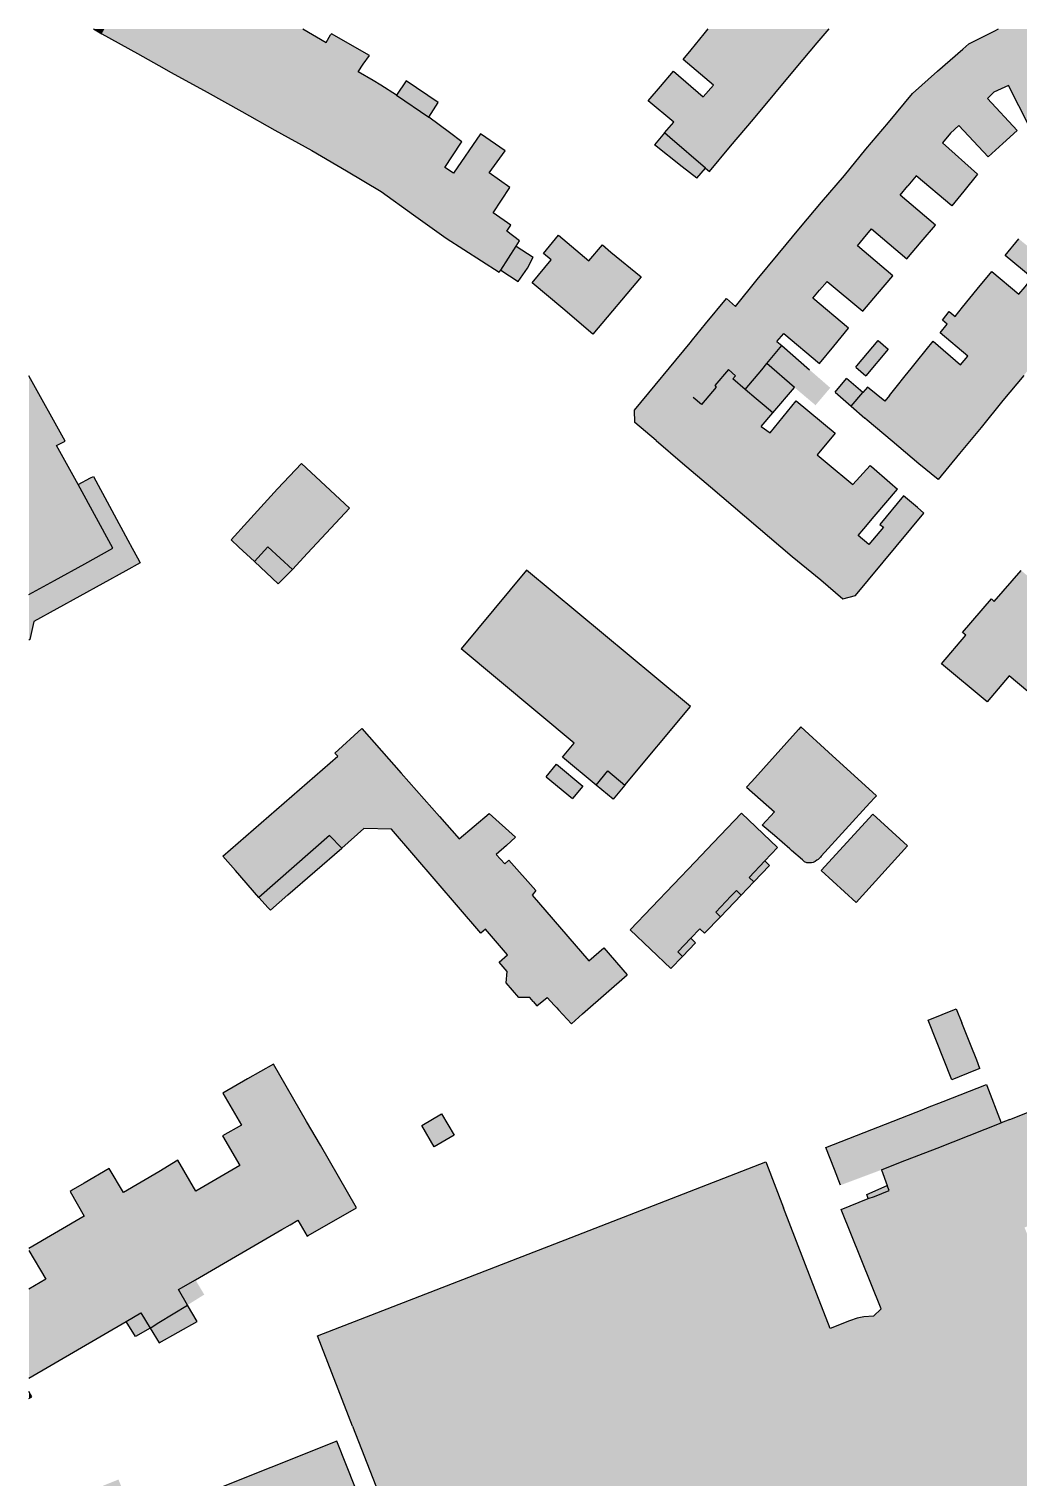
# Model space of a CAD drawing. Header units: millimetres. Extents: x 528980 to 529536, y 186782 to 187150.
# Drawn here: x 528980.2 to 529131.2, y 186928.9 to 187150.1 of the extents above; entities that cross this region are included whole.
import ezdxf

# ---------------------------------------------------------------- set-up
doc = ezdxf.new("R2010")
doc.units = ezdxf.units.MM
doc.header["$LTSCALE"] = 1.5
doc.layers.add('Building Outline', color=1, linetype='Continuous', true_color=0xff0000)
doc.layers.add('Buildings Area', color=1, linetype='Continuous', true_color=0xff0000)

# ---------------------------------------------------------------- blocks, each defined once
blk = doc.blocks.new('mastermap-topo_6112301_ACAD_1_FMEBLOCK9')
at = {"layer": 'Building Outline', "color": 251, "linetype": 'Continuous', "lineweight": -3, "true_color": 0x505050}
for points in [[(-7.41, -2.79), (7.41, 5.88)], [(-7.41, -5.88), (-6.99, -5.62), (-7.41, -4.83)]]:
    blk.add_lwpolyline(points, dxfattribs=at)
blk = doc.blocks.new('mastermap-topo_6112301_ACAD_1_FMEBLOCK8')
at = {"layer": 'Building Outline', "color": 251, "linetype": 'Continuous', "lineweight": -3, "true_color": 0x505050}
for points in [[(2.06, 7.45), (4.21, 3.7), (-4.21, -1.27)], [(-4.21, -1.57), (-1.64, -5.95), (-4.21, -7.45)]]:
    blk.add_lwpolyline(points, dxfattribs=at)

msp = doc.modelspace()

# ---------------------------------------------------------------- hatches: boundary and pattern name
at = {"layer": 'Buildings Area', "true_color": 0xfedcaf}
for points in [[(528991.7, 187150.07), (528990.03, 187150.07), (528991.3, 187149.35)], [(528998.95, 187150.07), (528991.7, 187150.07), (528991.3, 187149.35), (528996.75, 187146.3)], [(528998.95, 187150.07), (528996.75, 187146.3), (529000, 187144.5), (529001.9, 187143.4), (529005.73, 187150.07)], [(529005.73, 187150.07), (529001.9, 187143.4), (529007.4, 187140.4), (529012.99, 187150.07)], [(529019.92, 187150.07), (529012.99, 187150.07), (529007.4, 187140.4), (529012.7, 187137.45), (529019.7, 187149.65)], [(529022.01, 187150.07), (529019.92, 187150.07), (529019.7, 187149.65), (529012.7, 187137.45), (529017.75, 187134.6), (529024.45, 187146.2), (529025.56, 187148.02)], [(529030.45, 187143.5), (529031.2, 187144.7), (529032.17, 187146.04), (529026.39, 187149.34), (529026.25, 187149.15), (529025.56, 187148.02), (529024.45, 187146.2), (529017.75, 187134.6), (529023.4, 187131.5)], [(529090.85, 187136.3), (529094.1, 187140.2), (529083.3, 187149.35), (529081.3, 187146.9), (529080.06, 187145.38), (529084.7, 187141.5)], [(529090.35, 187150.07), (529083.92, 187150.07), (529083.3, 187149.35), (529094.1, 187140.2), (529097.35, 187144.15), (529091.25, 187149.3)], [(529098.09, 187150.07), (529090.35, 187150.07), (529091.25, 187149.3), (529097.35, 187144.15), (529100.55, 187147.95)], [(529098.09, 187150.07), (529100.55, 187147.95), (529102.36, 187150.07)], [(529127.55, 187140.4), (529129.75, 187141.45), (529132.9, 187135.2), (529135.35, 187136.45), (529127.7, 187149.8), (529123.7, 187147.8), (529122.8, 187147)], [(529133.73, 187150.07), (529128.24, 187150.07), (529127.7, 187149.8), (529135.35, 187136.45), (529137.8, 187137.7), (529139.91, 187138.78), (529136.3, 187144.9)], [(529122.8, 187147), (529118.95, 187143.6), (529128.9, 187132.55), (529131.1, 187134.55), (529126.55, 187139.45), (529127.55, 187140.4)], [(529035.05, 187138.1), (529035.8, 187139.2), (529036.31, 187139.95), (529033.89, 187141.48), (529032.75, 187142.2), (529030.45, 187143.5), (529023.4, 187131.5), (529028.65, 187128.4)], [(529042.68, 187138.82), (529037.79, 187142.13), (529036.31, 187139.95), (529041.25, 187136.6)], [(529087.3, 187132.15), (529090.85, 187136.3), (529084.7, 187141.5), (529083.15, 187139.7), (529078.6, 187143.6), (529076.6, 187141.3)], [(529115.1, 187140.2), (529120.9, 187134.15), (529122.2, 187135.3), (529126.65, 187130.55), (529128.9, 187132.55), (529118.95, 187143.6)], [(529033.95, 187125.25), (529041.25, 187136.6), (529036.31, 187139.95), (529035.8, 187139.2), (529035.05, 187138.1), (529028.65, 187128.4)], [(529087.3, 187132.15), (529076.6, 187141.3), (529074.75, 187139.1), (529078.64, 187135.83), (529077.24, 187134.18), (529078.05, 187133.5), (529083.5, 187128.81), (529084.1, 187128.3)], [(529115.1, 187140.2), (529111.45, 187135.8), (529122.95, 187125.3), (529125.05, 187127.9), (529119.7, 187132.7), (529120.9, 187134.15)], [(529043.7, 187128.9), (529046.15, 187132.6), (529046.3, 187132.83), (529044.4, 187134.25), (529041.25, 187136.6), (529033.95, 187125.25), (529038.9, 187121.7)], [(529114.4, 187126.1), (529115.65, 187127.65), (529121.1, 187123.05), (529122.95, 187125.3), (529111.45, 187135.8), (529108, 187131.7)], [(529052.9, 187131.45), (529049.15, 187134.05), (529045, 187128.05), (529043.7, 187128.9), (529038.9, 187121.7), (529043.9, 187118.1), (529050.45, 187128.1)], [(529083.5, 187128.81), (529078.05, 187133.5), (529077.24, 187134.18), (529075.7, 187132.37), (529079.95, 187129), (529082.17, 187127.26)], [(529108, 187131.7), (529104.7, 187127.7), (529116.45, 187117.55), (529118.6, 187120.1), (529113.2, 187124.7), (529114.4, 187126.1)], [(529050.45, 187128.1), (529043.9, 187118.1), (529052, 187112.9), (529052.25, 187113.25), (529054.6, 187116.9), (529055.1, 187117.7), (529053.15, 187119.2), (529053.75, 187120.1), (529051.05, 187122), (529053.6, 187125.85)], [(529107.6, 187118.05), (529108.85, 187119.55), (529114.25, 187114.95), (529116.45, 187117.55), (529104.7, 187127.7), (529101.2, 187123.6)], [(529101.2, 187123.6), (529098, 187119.8), (529109.75, 187109.6), (529112.1, 187112.35), (529106.7, 187116.95), (529107.6, 187118.05)], [(529100.9, 187110.15), (529102.1, 187111.5), (529107.5, 187106.95), (529109.75, 187109.6), (529098, 187119.8), (529094.6, 187115.65)], [(529061.7, 187107.35), (529069.05, 187116), (529067.75, 187117.1), (529065.7, 187114.65), (529061.05, 187118.55), (529058.75, 187115.75), (529059.95, 187114.8), (529057.05, 187111.3)], [(529138.85, 187105.3), (529142.05, 187109.2), (529131.35, 187118), (529129.25, 187115.45), (529133.4, 187112.05), (529132.3, 187110.7)], [(529054.9, 187111.5), (529056.3, 187113.55), (529057.2, 187115.2), (529054.6, 187116.9), (529052.25, 187113.25)], [(529069.05, 187116), (529061.7, 187107.35), (529066.3, 187103.45), (529073.65, 187112.2)], [(529094.6, 187115.65), (529091.4, 187111.8), (529103.1, 187101.6), (529105.35, 187104.35), (529099.9, 187108.95), (529100.9, 187110.15)], [(529138.85, 187105.3), (529132.3, 187110.7), (529131.35, 187109.55), (529127.2, 187113), (529125, 187110.3), (529135.5, 187101.3)], [(529088.1, 187107.7), (529092.2, 187104.2), (529094.4, 187102.35), (529095.45, 187103.55), (529100.9, 187098.95), (529103.1, 187101.6), (529091.4, 187111.8)], [(529092.2, 187104.2), (529088.1, 187107.7), (529086.7, 187108.9), (529083.52, 187105.04), (529081.51, 187102.59), (529081.15, 187102.15), (529072.65, 187091.85), (529072.7, 187089.95), (529075.95, 187087.2), (529081.6, 187093.8), (529085.9, 187098.95), (529086.05, 187099.1), (529087.95, 187101.4), (529089.05, 187100.5)], [(529135.3, 187101.05), (529135.5, 187101.3), (529125, 187110.3), (529122.75, 187107.55), (529121.6, 187106.14), (529125.6, 187102.75), (529132.1, 187097.15)], [(529125.6, 187102.75), (529121.6, 187106.14), (529120.7, 187106.9), (529119.7, 187105.6), (529120.4, 187105), (529119.35, 187103.65), (529123.55, 187100.1), (529122.45, 187098.75), (529128.9, 187093.3), (529132.1, 187097.15)], [(529095.15, 187101.7), (529094.4, 187102.35), (529092.2, 187104.2), (529089.05, 187100.5), (529087.95, 187101.4), (529086.05, 187099.1), (529085.9, 187098.95), (529081.6, 187093.8), (529082.9, 187092.7), (529085.15, 187095.35), (529084.9, 187095.6), (529087, 187098.05), (529088.1, 187097.1), (529087.65, 187096.65), (529089.55, 187095), (529092.08, 187098.02), (529092.88, 187098.98)], [(529097.1, 187095.3), (529099.4, 187098), (529095.15, 187101.7), (529092.88, 187098.98)], [(529111.4, 187101.18), (529109.85, 187102.5), (529106.6, 187098.6), (529106.45, 187098.4), (529108, 187097.1)], [(529128.9, 187093.3), (529122.45, 187098.75), (529118.27, 187102.36), (529117.2, 187101.05), (529115.7, 187099.2), (529114.9, 187098.22), (529125.6, 187089.2)], [(529081.6, 187093.8), (529075.95, 187087.2), (529080, 187083.75), (529089.55, 187095), (529087.65, 187096.65), (529088.1, 187097.1), (529087, 187098.05), (529084.9, 187095.6), (529085.15, 187095.35), (529082.9, 187092.7)], [(529097.1, 187095.3), (529092.88, 187098.98), (529092.08, 187098.02), (529089.55, 187095), (529091.25, 187093.55), (529092.44, 187092.54), (529093.76, 187091.41)], [(529097.1, 187095.3), (529100.3, 187092.6), (529102.55, 187095.25), (529102.1, 187095.65), (529099.4, 187098)], [(529125.6, 187089.2), (529114.9, 187098.22), (529113.98, 187097.07), (529112.6, 187095.35), (529111.59, 187094.09), (529115.7, 187090.65), (529122.3, 187085.2)], [(528980.18, 187063.67), (528984.07, 187065.82), (528988.71, 187068.38), (528993, 187070.75), (528987.7, 187080.5), (528984.4, 187086.45), (528985.7, 187087.1), (528980.18, 187097.09)], [(529107.52, 187094.54), (529105.01, 187096.67), (529103.3, 187094.6), (529105.75, 187092.45)], [(529108.22, 187095.36), (529107.52, 187094.54), (529105.75, 187092.45), (529107.85, 187090.6), (529108.2, 187090.3), (529112, 187087.1), (529116.1, 187083.65), (529119.05, 187081.25), (529122.3, 187085.2), (529115.7, 187090.65), (529111.59, 187094.09), (529110.87, 187093.2)], [(529090, 187086.8), (529092, 187089.35), (529093.76, 187091.41), (529092.44, 187092.54), (529091.25, 187093.55), (529089.55, 187095), (529080, 187083.75), (529084.25, 187080.15)], [(529106, 187080.5), (529102.06, 187083.75), (529100.55, 187085), (529103.3, 187088.35), (529097.35, 187093.25), (529093.35, 187088.4), (529092, 187089.35), (529090, 187086.8), (529084.25, 187080.15), (529096.75, 187069.5)], [(529014.6, 187068.7), (529016.65, 187070.95), (529020.4, 187067.5), (529022.7, 187070), (529029.15, 187076.85), (529021.8, 187083.7), (529018.15, 187079.8), (529013.55, 187074.8), (529011.05, 187072.05), (529012.25, 187070.9)], [(529106.8, 187072.7), (529107.66, 187073.71), (529109.26, 187075.6), (529112.81, 187079.77), (529111.66, 187080.77), (529108.84, 187083.23), (529108.64, 187083.4), (529106, 187080.5), (529096.75, 187069.5), (529101.1, 187065.9)], [(528980.18, 187056.72), (528980.33, 187056.8), (528980.7, 187058.63), (528980.9, 187059.56), (528994.96, 187067.32), (528997.17, 187068.54), (528996.77, 187069.27), (528995.95, 187070.78), (528995.3, 187071.98), (528990.01, 187081.71), (528989.6, 187081.5), (528987.7, 187080.5), (528993, 187070.75), (528988.71, 187068.38), (528984.07, 187065.82), (528980.18, 187063.67)], [(529116.83, 187076.11), (529115.85, 187076.95), (529113.75, 187078.75), (529110.1, 187074.4), (529110.7, 187073.95), (529108.45, 187071.3), (529106.8, 187072.7), (529101.1, 187065.9), (529104.45, 187063), (529106.4, 187063.55)], [(529020.4, 187067.5), (529016.65, 187070.95), (529014.6, 187068.7), (529018.25, 187065.3)], [(529081.19, 187046.57), (529075.74, 187051.12), (529056.17, 187067.41), (529046.16, 187055.4), (529063.45, 187041), (529061.66, 187038.85), (529066.78, 187034.58), (529068.57, 187036.73), (529071.18, 187034.56)], [(529138.6, 187061.5), (529131.7, 187067.35), (529127.6, 187062.6), (529127.15, 187063), (529122.75, 187057.9), (529123.25, 187057.45), (529119.55, 187053.1), (529126.5, 187047.3), (529129.85, 187051.25), (529134.3, 187047.55), (529132.7, 187045.75), (529138.25, 187041.15), (529138.5, 187041.45), (529143.15, 187047.05), (529137.75, 187051.6), (529137.5, 187051.2), (529137.05, 187051.6), (529135.1, 187053.2), (529133.85, 187054.27), (529133.05, 187054.95)], [(529042.86, 187029.79), (529037, 187036.41), (529031, 187043.2), (529026.9, 187039.45), (529027.35, 187039), (529009.8, 187023.7), (529011.71, 187021.51), (529015.3, 187017.4), (529026.1, 187026.85), (529027.95, 187024.95), (529031.3, 187027.95), (529035.55, 187027.85), (529049.2, 187011.95), (529049.9, 187012.55), (529053.25, 187008.65), (529052, 187007.5), (529053.2, 187006.1), (529053.05, 187004.35), (529055, 187002.15), (529056.65, 187002.15), (529057.2, 187001.5), (529057.75, 187000.85), (529059.31, 187002.13), (529060.38, 187000.97), (529060.77, 187000.55), (529061.03, 187000.26), (529063.01, 186998.1), (529064.7, 186999.65), (529065.1, 187000), (529071.55, 187005.6), (529067.95, 187009.7), (529065.7, 187007.75), (529057, 187017.75), (529057.6, 187018.45), (529053.45, 187023.1), (529052.85, 187022.55), (529051.55, 187023.95), (529053.1, 187025.35), (529054.5, 187026.6), (529050.45, 187030.25), (529045.9, 187026.35)], [(529096.31, 187032.99), (529096.3, 187033), (529102.09, 187039.36), (529102.3, 187039.6), (529098.04, 187043.48), (529097.68, 187043.08), (529090.56, 187035.13), (529089.76, 187034.23), (529094.05, 187030.5)], [(529064.77, 187034.43), (529060.76, 187037.76), (529059.16, 187035.83), (529063.18, 187032.51)], [(529099.7, 187022.7), (529099.95, 187022.75), (529100.25, 187022.9), (529100.5, 187023.1), (529100.7, 187023.2), (529101.05, 187023.55), (529101.15, 187023.7), (529108.6, 187031.85), (529109.37, 187032.7), (529109.6, 187032.95), (529102.3, 187039.6), (529102.09, 187039.36), (529096.3, 187033), (529096.31, 187032.99), (529094.05, 187030.5), (529092.17, 187028.43), (529094.05, 187026.85), (529096.35, 187024.85), (529096.65, 187024.6), (529098.3, 187023.15), (529098.35, 187023.1), (529098.6, 187022.85), (529098.95, 187022.7)], [(529071.18, 187034.56), (529068.57, 187036.73), (529066.78, 187034.58), (529069.39, 187032.4)], [(529092.56, 187023), (529094.48, 187025.02), (529088.99, 187030.27), (529084.65, 187025.73), (529090.15, 187020.48)], [(529101.18, 187021.5), (529106.49, 187016.65), (529114.37, 187025.27), (529109.05, 187030.13)], [(529027.95, 187024.95), (529026.1, 187026.85), (529015.3, 187017.4), (529016.7, 187015.8), (529016.9, 187015.6), (529017.05, 187015.45), (529019.73, 187017.79)], [(529087.39, 187017.6), (529088.22, 187018.46), (529088.94, 187017.77), (529090.87, 187019.79), (529090.15, 187020.48), (529084.65, 187025.73), (529081.9, 187022.85)], [(529085.78, 187014.46), (529085.05, 187015.15), (529087.39, 187017.6), (529081.9, 187022.85), (529071.98, 187012.48), (529078.2, 187006.54), (529079.99, 187008.41), (529079.27, 187009.1), (529081.27, 187011.19), (529082.64, 187012.63), (529083.36, 187011.94)], [(529093.28, 187022.31), (529092.56, 187023), (529090.15, 187020.48), (529090.87, 187019.79)], [(529088.94, 187017.77), (529088.22, 187018.46), (529087.39, 187017.6), (529085.05, 187015.15), (529085.78, 187014.46)], [(529081.99, 187010.5), (529081.27, 187011.19), (529079.27, 187009.1), (529079.99, 187008.41)], [(529121.12, 186989.57), (529124.73, 186991.04), (529125.41, 186991.29), (529124.91, 186992.54), (529123.95, 186994.93), (529122.62, 186998.27), (529121.78, 187000.37), (529117.48, 186998.65)], [(528980.18, 186943.98), (528995, 186952.65), (528997.25, 186953.95), (528998.7, 186951.6), (529000, 186952.5), (529004.4, 186955.15), (529003, 186957.5), (529005.6, 186959), (529018.8, 186966.7), (529020.05, 186967.4), (529021.25, 186968.1), (529022.65, 186965.65), (529022.8, 186965.75), (529030.2, 186970), (529024.7, 186979.55), (529022.55, 186983.2), (529017.51, 186991.94), (529013.55, 186989.7), (529009.8, 186987.5), (529012.65, 186982.65), (529009.75, 186981), (529012.4, 186976.45), (529005.65, 186972.55), (529002.9, 186977.3), (529000, 186975.5), (528994.6, 186972.35), (528992.45, 186976), (528988.6, 186973.75), (528986.95, 186972.8), (528986.45, 186972.5), (528988.6, 186968.75), (528980.18, 186963.78), (528980.18, 186963.48), (528982.75, 186959.1), (528980.18, 186957.6)], [(529103.18, 186975.87), (529104.12, 186973.46), (529110.35, 186975.8), (529113.3, 186976.95), (529118.85, 186979.1), (529128.67, 186983), (529126.46, 186988.67), (529126.4, 186988.82), (529119.81, 186986.25), (529117.42, 186985.31), (529116.86, 186985.09), (529101.87, 186979.23)], [(529040.16, 186982.58), (529042.07, 186979.3), (529045.11, 186981.09), (529043.19, 186984.36)], [(528980.18, 186896.17), (528982.25, 186890.7), (528982.55, 186890.75), (528982.95, 186889.7), (528981.35, 186889.1), (528980.18, 186892.05), (528980.18, 186883.71), (528980.55, 186883.85), (528989.09, 186887.2), (528993.95, 186889.1), (528994.5, 186887.7), (528991.25, 186886.4), (528994.1, 186878.8), (528996.7, 186879.85), (528997.55, 186877.55), (528999, 186873.7), (529000, 186871), (529000.19, 186870.49), (529004.47, 186859.26), (529005.9, 186855.5), (529004.25, 186854.8), (529003.95, 186855.35), (529000, 186853.7), (528999.15, 186853.35), (528999.65, 186852.1), (529000, 186851.25), (529000.5, 186849.85), (529001, 186848.5), (529004.05, 186849.7), (529006.25, 186850.5), (529005.5, 186852.15), (529007.05, 186852.65), (529007.65, 186851.05), (529008.05, 186849.85), (529009.1, 186849.6), (529009.65, 186849.5), (529014.4, 186851.25), (529016.15, 186853.2), (529015.15, 186855.75), (529016.75, 186856.35), (529017.4, 186854.95), (529022.4, 186856.8), (529020.45, 186861.75), (529015.25, 186859.65), (529015.45, 186859), (529014.15, 186858.55), (529004.95, 186881.55), (529004.3, 186882.95), (529006.5, 186883.9), (529003.7, 186891.4), (529000.3, 186890.05), (529000, 186890.7), (528999.7, 186891.4), (529000, 186891.55), (529004.12, 186893.19), (529013.54, 186896.94), (529017.7, 186898.6), (529022.45, 186886.55), (529023.1, 186884.8), (529023.22, 186884.51), (529017.97, 186882.31), (529018.7, 186880.45), (529019.6, 186878.15), (529028.2, 186856), (529039.88, 186860.65), (529041.1, 186861.14), (529043.8, 186862.21), (529045.65, 186862.95), (529044.3, 186866.2), (529048.3, 186867.7), (529049.75, 186864.2), (529059.4, 186868.05), (529051.3, 186888.5), (529046, 186886.5), (529044.5, 186890.3), (529040.2, 186901.1), (529038.1, 186906.35), (529040.55, 186907.3), (529046.37, 186909.65), (529046.59, 186909.07), (529044.81, 186908.39), (529046.12, 186904.95), (529047.9, 186905.63), (529053.39, 186907.72), (529062.6, 186883.56), (529057.27, 186881.53), (529058.99, 186877.04), (529064.31, 186879.07), (529065.24, 186876.64), (529065.88, 186874.96), (529081.73, 186881), (529086.34, 186882.76), (529092.66, 186885.17), (529102.28, 186888.84), (529103.92, 186884.54), (529104.35, 186883.42), (529108.83, 186885.13), (529107.51, 186888.59), (529106.76, 186890.55), (529111.43, 186892.33), (529111.72, 186892.44), (529110.68, 186895.15), (529112.18, 186895.72), (529113, 186896.09), (529114.57, 186896.79), (529115.61, 186897.28), (529116.65, 186897.82), (529117.67, 186898.4), (529118.65, 186899.02), (529119.63, 186899.69), (529119.75, 186899.78), (529119.81, 186899.7), (529119.88, 186899.63), (529119.95, 186899.56), (529120.03, 186899.49), (529120.1, 186899.43), (529120.18, 186899.37), (529120.26, 186899.31), (529120.35, 186899.26), (529120.44, 186899.21), (529120.52, 186899.17), (529120.61, 186899.12), (529120.71, 186899.09), (529120.8, 186899.05), (529120.9, 186899.02), (529120.99, 186898.99), (529121.09, 186898.97), (529121.19, 186898.95), (529121.29, 186898.93), (529121.39, 186898.92), (529121.49, 186898.91), (529121.59, 186898.91), (529121.69, 186898.91), (529121.79, 186898.91), (529121.89, 186898.92), (529121.99, 186898.93), (529122.09, 186898.94), (529122.19, 186898.96), (529122.28, 186898.98), (529122.38, 186899.01), (529122.48, 186899.04), (529122.57, 186899.07), (529122.66, 186899.11), (529122.75, 186899.15), (529122.84, 186899.2), (529122.93, 186899.25), (529123.01, 186899.3), (529123.09, 186899.36), (529123.19, 186899.44), (529123.26, 186899.51), (529123.34, 186899.58), (529123.4, 186899.65), (529123.47, 186899.73), (529123.53, 186899.81), (529123.58, 186899.89), (529123.64, 186899.97), (529123.69, 186900.06), (529123.73, 186900.15), (529123.77, 186900.24), (529123.81, 186900.33), (529123.85, 186900.42), (529123.88, 186900.52), (529123.91, 186900.61), (529123.93, 186900.71), (529123.95, 186900.81), (529123.96, 186900.91), (529123.98, 186901.01), (529123.99, 186901.11), (529123.99, 186901.21), (529123.99, 186901.31), (529123.99, 186901.41), (529123.98, 186901.51), (529123.97, 186901.61), (529123.96, 186901.71), (529123.94, 186901.81), (529123.92, 186901.91), (529123.89, 186902), (529123.86, 186902.1), (529123.83, 186902.19), (529123.79, 186902.28), (529123.75, 186902.37), (529123.7, 186902.46), (529123.65, 186902.55), (529123.6, 186902.63), (529123.54, 186902.72), (529123.48, 186902.79), (529123.39, 186902.9), (529123.74, 186903.26), (529124.53, 186904.13), (529125.28, 186905.01), (529126.14, 186906.15), (529126.78, 186907.08), (529127.39, 186908.03), (529127.99, 186909.09), (529128.2, 186909.74), (529124.45, 186913.9), (529121.09, 186922.52), (529127.48, 186924.96), (529122, 186938.75), (529117.3, 186936.9), (529114.6, 186943.85), (529115.4, 186944.15), (529113.1, 186949.95), (529117.2, 186951.55), (529115.25, 186956.5), (529114.3, 186956.1), (529110.3, 186954.55), (529109.16, 186953.44), (529107.66, 186953.35), (529106.68, 186953.15), (529105.5, 186952.75), (529102.55, 186951.55), (529100.5, 186956.83), (529095.4, 186970), (529092.8, 186976.75), (529092.7, 186977), (529062.99, 186965.48), (529024.25, 186950.45), (529029.6, 186936.65), (529036.25, 186919.6), (529037.7, 186920.2), (529040.8, 186912.3), (529036.6, 186910.65), (529034.35, 186916.3), (529027.2, 186934.35), (529007.05, 186926.3), (529007.2, 186925.95), (529016.15, 186902.6), (529001.85, 186897.1), (529001.3, 186898.55), (529001, 186899.45), (529000, 186899), (528997, 186898), (528995.9, 186901.05), (528997.75, 186901.85), (528998.95, 186902.4), (528996.1, 186910), (528993.9, 186909.35), (528989.2, 186921.5), (528990.9, 186922.1), (528991.05, 186921.85), (528995.55, 186923.5), (528995.8, 186923.6), (528993.85, 186928.5), (528989.15, 186926.6), (528989.65, 186925.1), (528988.1, 186924.45), (528987.15, 186926.8), (528985.6, 186927.45), (528980.18, 186925.24), (528980.18, 186912.08), (528982.12, 186907.32), (528985.01, 186908.54), (528985.95, 186906.15), (528983.65, 186905.25), (528986.75, 186897.5), (528989.8, 186898.75), (528990.85, 186895.65), (528987.95, 186894.5), (528988.8, 186892.05), (528984.5, 186890.4), (528984.15, 186891.5), (528987.55, 186892.85), (528984.7, 186899.85), (528980.18, 186897.94)], [(529108.35, 186971.4), (529109.3, 186971.75), (529111.55, 186972.65), (529111.25, 186973.4), (529108.15, 186972.05)], [(529005.6, 186959), (529003, 186957.5), (529004.4, 186955.15), (529006.95, 186956.75)], [(528996.44, 186950.36), (528998.7, 186951.6), (528997.25, 186953.95), (528995, 186952.65)], [(529005.85, 186952.65), (529004.4, 186955.15), (529000, 186952.5), (528998.7, 186951.6), (529000.06, 186949.39)], [(528980.18, 186940.9), (528980.6, 186941.15), (528980.18, 186941.94)]]:
    msp.add_hatch(color=41, dxfattribs=at).paths.add_polyline_path(points, flags=0)
h = msp.add_hatch(color=41, dxfattribs=at)
h.paths.add_polyline_path([(529149.7, 186988.5), (529148.8, 186990.95), (529148.45, 186990.8), (529142.71, 186988.56), (529140.1, 186987.5), (529137.9, 186986.65), (529129.95, 186983.5), (529128.67, 186983), (529118.85, 186979.1), (529113.3, 186976.95), (529110.35, 186975.8), (529111.25, 186973.4), (529111.55, 186972.65), (529109.3, 186971.75), (529108.35, 186971.4), (529104.2, 186969.75), (529110.3, 186954.55), (529114.3, 186956.1), (529115.25, 186956.5), (529117.2, 186951.55), (529113.1, 186949.95), (529115.4, 186944.15), (529114.6, 186943.85), (529117.3, 186936.9), (529122, 186938.75), (529127.48, 186924.96), (529129.65, 186919.5), (529151.12, 186927.94), (529152.27, 186924.98), (529153.58, 186921.63), (529160.57, 186924.35), (529159.09, 186928.16), (529158.38, 186929.98), (529158.1, 186930.69), (529173.25, 186936.65), (529169.85, 186945.3), (529170.7, 186945.6), (529172.9, 186946.5), (529174.5, 186942.4), (529182, 186945.3), (529181.55, 186946.4), (529177.1, 186957.7), (529176.6, 186959.05), (529170.06, 186975.94), (529162.77, 186973.38), (529161.95, 186975.45), (529162.7, 186975.75), (529160.35, 186981.75), (529157.05, 186980.45), (529156.35, 186980.2), (529152.95, 186988.9), (529150, 186987.8)], flags=0)
h.paths.add_polyline_path([(529132.22, 186967), (529142.27, 186970.95), (529145.47, 186962.8), (529135.42, 186958.85)], flags=0)
h.paths.add_polyline_path([(529133.65, 186944.25), (529139.4, 186946.5), (529153, 186951.9), (529156.2, 186943.8), (529142.5, 186938.4), (529136.85, 186936.15)], flags=0)

# ---------------------------------------------------------------- linework, layer by layer
at = {"layer": 'Building Outline', "color": 251, "linetype": 'Continuous', "lineweight": -3, "true_color": 0x505050}
for points in [[(528990.03, 187150.07), (528991.3, 187149.35)], [(528991.3, 187149.35), (528996.75, 187146.3)], [(529022.01, 187150.07), (529025.56, 187148.02)], [(529025.56, 187148.02), (529026.25, 187149.15), (529026.39, 187149.34)], [(529032.17, 187146.04), (529026.39, 187149.34)], [(529080.06, 187145.38), (529081.3, 187146.9), (529083.3, 187149.35)], [(529083.3, 187149.35), (529083.92, 187150.07)], [(529100.55, 187147.95), (529102.36, 187150.07)], [(529122.8, 187147), (529123.7, 187147.8), (529127.7, 187149.8)], [(529127.7, 187149.8), (529128.24, 187150.07)], [(528996.75, 187146.3), (529000, 187144.5), (529001.9, 187143.4)], [(529030.45, 187143.5), (529031.2, 187144.7), (529032.17, 187146.04)], [(529097.35, 187144.15), (529100.55, 187147.95)], [(529118.95, 187143.6), (529122.8, 187147)], [(529084.7, 187141.5), (529080.06, 187145.38)], [(529094.1, 187140.2), (529097.35, 187144.15)], [(529001.9, 187143.4), (529007.4, 187140.4)], [(529036.31, 187139.95), (529033.89, 187141.48), (529032.75, 187142.2), (529030.45, 187143.5)], [(529037.79, 187142.13), (529036.31, 187139.95)], [(529042.68, 187138.82), (529037.79, 187142.13)], [(529076.6, 187141.3), (529078.6, 187143.6), (529083.15, 187139.7), (529084.7, 187141.5)], [(529115.1, 187140.2), (529118.95, 187143.6)], [(529007.4, 187140.4), (529012.7, 187137.45)], [(529036.31, 187139.95), (529041.25, 187136.6)], [(529077.24, 187134.18), (529078.64, 187135.83), (529074.75, 187139.1), (529076.6, 187141.3)], [(529090.85, 187136.3), (529094.1, 187140.2)], [(529111.45, 187135.8), (529115.1, 187140.2)], [(529127.55, 187140.4), (529126.55, 187139.45), (529131.1, 187134.55), (529128.9, 187132.55)], [(529135.35, 187136.45), (529132.9, 187135.2), (529129.75, 187141.45), (529127.55, 187140.4)], [(529012.7, 187137.45), (529017.75, 187134.6)], [(529041.25, 187136.6), (529042.68, 187138.82)], [(529046.3, 187132.83), (529044.4, 187134.25), (529041.25, 187136.6)], [(529087.3, 187132.15), (529090.85, 187136.3)], [(529108, 187131.7), (529111.45, 187135.8)], [(529128.9, 187132.55), (529126.65, 187130.55), (529122.2, 187135.3), (529120.9, 187134.15)], [(529017.75, 187134.6), (529023.4, 187131.5)], [(529052.9, 187131.45), (529049.15, 187134.05), (529045, 187128.05), (529043.7, 187128.9)], [(529043.7, 187128.9), (529046.15, 187132.6), (529046.3, 187132.83)], [(529077.24, 187134.18), (529075.7, 187132.37)], [(529083.5, 187128.81), (529078.05, 187133.5), (529077.24, 187134.18)], [(529120.9, 187134.15), (529119.7, 187132.7), (529125.05, 187127.9), (529122.95, 187125.3)], [(529023.4, 187131.5), (529028.65, 187128.4)], [(529050.45, 187128.1), (529052.9, 187131.45)], [(529079.95, 187129), (529075.7, 187132.37)], [(529083.5, 187128.81), (529084.1, 187128.3), (529087.3, 187132.15)], [(529104.7, 187127.7), (529108, 187131.7)], [(529028.65, 187128.4), (529033.95, 187125.25)], [(529082.17, 187127.26), (529079.95, 187129)], [(529082.17, 187127.26), (529083.5, 187128.81)], [(529054.6, 187116.9), (529055.1, 187117.7), (529053.15, 187119.2), (529053.75, 187120.1), (529051.05, 187122), (529053.6, 187125.85), (529050.45, 187128.1)], [(529101.2, 187123.6), (529104.7, 187127.7)], [(529116.45, 187117.55), (529118.6, 187120.1), (529113.2, 187124.7), (529114.4, 187126.1)], [(529122.95, 187125.3), (529121.1, 187123.05), (529115.65, 187127.65), (529114.4, 187126.1)], [(529033.95, 187125.25), (529038.9, 187121.7)], [(529038.9, 187121.7), (529043.9, 187118.1)], [(529098, 187119.8), (529101.2, 187123.6)], [(529094.6, 187115.65), (529098, 187119.8)], [(529107.6, 187118.05), (529108.85, 187119.55), (529114.25, 187114.95), (529116.45, 187117.55)], [(529043.9, 187118.1), (529052, 187112.9), (529052.25, 187113.25)], [(529061.7, 187107.35), (529057.05, 187111.3), (529059.95, 187114.8), (529058.75, 187115.75), (529061.05, 187118.55), (529065.7, 187114.65), (529067.75, 187117.1), (529069.05, 187116)], [(529109.75, 187109.6), (529112.1, 187112.35), (529106.7, 187116.95), (529107.6, 187118.05)], [(529132.3, 187110.7), (529133.4, 187112.05), (529129.25, 187115.45), (529131.35, 187118)], [(529052.25, 187113.25), (529054.6, 187116.9)], [(529054.6, 187116.9), (529057.2, 187115.2)], [(529054.9, 187111.5), (529056.3, 187113.55), (529057.2, 187115.2)], [(529069.05, 187116), (529073.65, 187112.2)], [(529091.4, 187111.8), (529094.6, 187115.65)], [(529052.25, 187113.25), (529054.9, 187111.5)], [(529125, 187110.3), (529127.2, 187113), (529131.35, 187109.55), (529132.3, 187110.7)], [(529073.65, 187112.2), (529066.3, 187103.45)], [(529088.1, 187107.7), (529091.4, 187111.8)], [(529100.9, 187110.15), (529102.1, 187111.5), (529107.5, 187106.95), (529109.75, 187109.6)], [(529075.95, 187087.2), (529072.7, 187089.95), (529072.65, 187091.85), (529081.15, 187102.15), (529081.51, 187102.59), (529083.52, 187105.04), (529086.7, 187108.9)], [(529086.7, 187108.9), (529088.1, 187107.7)], [(529103.1, 187101.6), (529105.35, 187104.35), (529099.9, 187108.95), (529100.9, 187110.15)], [(529121.6, 187106.14), (529122.75, 187107.55), (529125, 187110.3)], [(529066.3, 187103.45), (529061.7, 187107.35)], [(529122.45, 187098.75), (529123.55, 187100.1), (529119.35, 187103.65), (529120.4, 187105), (529119.7, 187105.6), (529120.7, 187106.9)], [(529120.7, 187106.9), (529121.6, 187106.14)], [(529092.88, 187098.98), (529095.15, 187101.7)], [(529094.4, 187102.35), (529095.45, 187103.55), (529100.9, 187098.95), (529103.1, 187101.6)], [(529094.4, 187102.35), (529095.15, 187101.7)], [(529095.15, 187101.7), (529099.4, 187098)], [(529106.6, 187098.6), (529109.85, 187102.5)], [(529109.85, 187102.5), (529111.4, 187101.18)], [(529114.9, 187098.22), (529115.7, 187099.2), (529117.2, 187101.05), (529118.27, 187102.36)], [(529118.27, 187102.36), (529122.45, 187098.75)], [(529111.4, 187101.18), (529108, 187097.1)], [(529089.55, 187095), (529087.65, 187096.65), (529088.1, 187097.1), (529087, 187098.05), (529084.9, 187095.6), (529085.15, 187095.35), (529082.9, 187092.7), (529081.6, 187093.8)], [(529089.55, 187095), (529092.08, 187098.02), (529092.88, 187098.98)], [(529097.1, 187095.3), (529092.88, 187098.98)], [(529106.45, 187098.4), (529106.6, 187098.6)], [(529106.45, 187098.4), (529108, 187097.1)], [(529111.59, 187094.09), (529112.6, 187095.35), (529113.98, 187097.07), (529114.9, 187098.22)], [(528987.7, 187080.5), (528984.4, 187086.45), (528985.7, 187087.1), (528980.18, 187097.09)], [(529093.76, 187091.41), (529097.1, 187095.3)], [(529103.3, 187094.6), (529105.01, 187096.67)], [(529107.52, 187094.54), (529105.01, 187096.67)], [(529111.59, 187094.09), (529110.87, 187093.2), (529108.22, 187095.36), (529107.52, 187094.54)], [(529132.1, 187097.15), (529128.9, 187093.3)], [(529093.76, 187091.41), (529092.44, 187092.54), (529091.25, 187093.55), (529089.55, 187095)], [(529092, 187089.35), (529093.35, 187088.4), (529097.35, 187093.25), (529103.3, 187088.35), (529100.55, 187085), (529102.06, 187083.75)], [(529103.3, 187094.6), (529105.75, 187092.45)], [(529105.75, 187092.45), (529107.52, 187094.54)], [(529128.9, 187093.3), (529125.6, 187089.2)], [(529092, 187089.35), (529093.76, 187091.41)], [(529105.75, 187092.45), (529107.85, 187090.6)], [(529112, 187087.1), (529108.2, 187090.3), (529107.85, 187090.6)], [(529125.6, 187089.2), (529122.3, 187085.2)], [(529075.95, 187087.2), (529080, 187083.75)], [(529116.1, 187083.65), (529112, 187087.1)], [(529122.3, 187085.2), (529119.05, 187081.25)], [(529018.15, 187079.8), (529021.8, 187083.7), (529029.15, 187076.85)], [(529080, 187083.75), (529084.25, 187080.15)], [(529102.06, 187083.75), (529106, 187080.5)], [(529106, 187080.5), (529108.64, 187083.4)], [(529108.64, 187083.4), (529108.84, 187083.23), (529111.66, 187080.77), (529112.81, 187079.77)], [(529119.05, 187081.25), (529116.1, 187083.65)], [(528990.01, 187081.71), (528995.3, 187071.98), (528995.95, 187070.78), (528996.77, 187069.27), (528997.17, 187068.54), (528994.96, 187067.32), (528980.9, 187059.56), (528980.7, 187058.63), (528980.33, 187056.8), (528980.18, 187056.72)], [(528980.18, 187063.67), (528984.07, 187065.82), (528988.71, 187068.38), (528993, 187070.75), (528987.7, 187080.5)], [(528987.7, 187080.5), (528989.6, 187081.5), (528990.01, 187081.71)], [(529013.55, 187074.8), (529018.15, 187079.8)], [(529084.25, 187080.15), (529096.75, 187069.5)], [(529106.8, 187072.7), (529107.66, 187073.71), (529109.26, 187075.6), (529112.81, 187079.77)], [(529116.83, 187076.11), (529115.85, 187076.95), (529113.75, 187078.75), (529110.1, 187074.4), (529110.7, 187073.95), (529108.45, 187071.3), (529106.8, 187072.7)], [(529029.15, 187076.85), (529022.7, 187070)], [(529101.1, 187065.9), (529104.45, 187063), (529106.4, 187063.55), (529116.83, 187076.11)], [(529011.05, 187072.05), (529013.55, 187074.8)], [(529012.25, 187070.9), (529011.05, 187072.05)], [(529014.6, 187068.7), (529012.25, 187070.9)], [(529020.4, 187067.5), (529016.65, 187070.95), (529014.6, 187068.7)], [(529014.6, 187068.7), (529018.25, 187065.3), (529020.4, 187067.5)], [(529022.7, 187070), (529020.4, 187067.5)], [(529096.75, 187069.5), (529101.1, 187065.9)], [(529075.74, 187051.12), (529056.17, 187067.41), (529046.16, 187055.4)], [(529138.5, 187041.45), (529138.25, 187041.15), (529132.7, 187045.75), (529134.3, 187047.55), (529129.85, 187051.25), (529126.5, 187047.3), (529119.55, 187053.1), (529123.25, 187057.45), (529122.75, 187057.9), (529127.15, 187063), (529127.6, 187062.6), (529131.7, 187067.35)], [(529066.78, 187034.58), (529061.66, 187038.85), (529063.45, 187041), (529046.16, 187055.4)], [(529071.18, 187034.56), (529081.19, 187046.57), (529075.74, 187051.12)], [(529009.8, 187023.7), (529027.35, 187039), (529026.9, 187039.45), (529031, 187043.2), (529037, 187036.41), (529042.86, 187029.79), (529045.9, 187026.35), (529050.45, 187030.25), (529054.5, 187026.6)], [(529098.04, 187043.48), (529097.68, 187043.08), (529090.56, 187035.13), (529089.76, 187034.23)], [(529102.3, 187039.6), (529098.04, 187043.48)], [(529059.16, 187035.83), (529060.76, 187037.76), (529064.77, 187034.43), (529063.18, 187032.51)], [(529109.37, 187032.7), (529109.6, 187032.95), (529102.3, 187039.6)], [(529059.16, 187035.83), (529063.18, 187032.51)], [(529066.78, 187034.58), (529068.57, 187036.73), (529071.18, 187034.56)], [(529071.18, 187034.56), (529069.39, 187032.4), (529066.78, 187034.58)], [(529089.76, 187034.23), (529094.05, 187030.5)], [(529109.37, 187032.7), (529108.6, 187031.85), (529101.15, 187023.7), (529101.05, 187023.55), (529100.7, 187023.2), (529100.5, 187023.1), (529100.25, 187022.9), (529099.95, 187022.75), (529099.7, 187022.7), (529098.95, 187022.7)], [(529084.65, 187025.73), (529088.99, 187030.27), (529094.48, 187025.02), (529092.56, 187023)], [(529094.05, 187030.5), (529092.17, 187028.43)], [(529101.18, 187021.5), (529106.49, 187016.65), (529114.37, 187025.27), (529109.05, 187030.13)], [(529109.05, 187030.13), (529101.18, 187021.5)], [(529027.95, 187024.95), (529026.1, 187026.85), (529015.3, 187017.4)], [(529035.55, 187027.85), (529031.3, 187027.95), (529027.95, 187024.95)], [(529052, 187007.5), (529053.25, 187008.65), (529049.9, 187012.55), (529049.2, 187011.95), (529035.55, 187027.85)], [(529054.5, 187026.6), (529053.1, 187025.35)], [(529098.95, 187022.7), (529098.6, 187022.85), (529098.35, 187023.1), (529098.3, 187023.15), (529096.65, 187024.6), (529096.35, 187024.85), (529094.05, 187026.85), (529092.17, 187028.43)], [(529016.9, 187015.6), (529017.05, 187015.45), (529019.73, 187017.79), (529027.95, 187024.95)], [(529053.1, 187025.35), (529051.55, 187023.95), (529052.85, 187022.55), (529053.45, 187023.1), (529057.6, 187018.45), (529057, 187017.75), (529065.7, 187007.75), (529067.95, 187009.7)], [(529081.9, 187022.85), (529084.65, 187025.73)], [(529011.71, 187021.51), (529009.8, 187023.7)], [(529079.99, 187008.41), (529078.2, 187006.54), (529071.98, 187012.48), (529081.9, 187022.85)], [(529092.56, 187023), (529090.15, 187020.48)], [(529092.56, 187023), (529093.28, 187022.31), (529090.87, 187019.79)], [(529015.3, 187017.4), (529011.71, 187021.51)], [(529090.15, 187020.48), (529090.87, 187019.79)], [(529088.94, 187017.77), (529085.78, 187014.46)], [(529088.94, 187017.77), (529088.22, 187018.46), (529087.39, 187017.6)], [(529090.87, 187019.79), (529088.94, 187017.77)], [(529016.7, 187015.8), (529015.3, 187017.4)], [(529016.7, 187015.8), (529016.9, 187015.6)], [(529087.39, 187017.6), (529085.05, 187015.15), (529085.78, 187014.46)], [(529085.78, 187014.46), (529083.36, 187011.94), (529082.64, 187012.63), (529081.27, 187011.19)], [(529081.27, 187011.19), (529079.27, 187009.1), (529079.99, 187008.41)], [(529081.27, 187011.19), (529081.99, 187010.5), (529079.99, 187008.41)], [(529067.95, 187009.7), (529071.55, 187005.6)], [(529057.2, 187001.5), (529056.65, 187002.15), (529055, 187002.15), (529053.05, 187004.35), (529053.2, 187006.1), (529052, 187007.5)], [(529063.01, 186998.1), (529064.7, 186999.65), (529065.1, 187000), (529071.55, 187005.6)], [(529057.2, 187001.5), (529057.75, 187000.85), (529059.31, 187002.13), (529060.38, 187000.97), (529060.77, 187000.55), (529061.03, 187000.26), (529063.01, 186998.1)], [(529125.41, 186991.29), (529124.73, 186991.04), (529121.12, 186989.57), (529117.48, 186998.65), (529121.78, 187000.37), (529122.62, 186998.27)], [(529125.41, 186991.29), (529124.91, 186992.54), (529123.95, 186994.93), (529122.62, 186998.27)], [(529017.51, 186991.94), (529013.55, 186989.7), (529009.8, 186987.5)], [(529022.55, 186983.2), (529017.51, 186991.94)], [(529009.8, 186987.5), (529012.65, 186982.65), (529009.75, 186981)], [(529117.42, 186985.31), (529119.81, 186986.25), (529126.4, 186988.82)], [(529126.4, 186988.82), (529126.46, 186988.67), (529128.67, 186983)], [(529129.95, 186983.5), (529137.9, 186986.65), (529140.1, 186987.5), (529142.71, 186988.56)], [(529103.18, 186975.87), (529101.87, 186979.23), (529116.86, 186985.09), (529117.42, 186985.31)], [(529024.7, 186979.55), (529022.55, 186983.2)], [(529110.35, 186975.8), (529113.3, 186976.95), (529118.85, 186979.1), (529128.67, 186983)], [(529129.95, 186983.5), (529128.67, 186983)], [(529009.75, 186981), (529012.4, 186976.45), (529005.65, 186972.55), (529002.9, 186977.3), (529000, 186975.5), (528994.6, 186972.35), (528992.45, 186976)], [(529022.8, 186965.75), (529030.2, 186970), (529024.7, 186979.55)], [(528992.45, 186976), (528988.6, 186973.75), (528986.95, 186972.8), (528986.45, 186972.5)], [(529029.6, 186936.65), (529024.25, 186950.45), (529062.99, 186965.48), (529092.7, 186977), (529092.8, 186976.75)], [(529092.8, 186976.75), (529095.4, 186970)], [(529104.12, 186973.46), (529103.18, 186975.87)], [(529110.35, 186975.8), (529111.25, 186973.4)], [(529108.35, 186971.4), (529108.15, 186972.05), (529111.25, 186973.4)], [(529108.35, 186971.4), (529109.3, 186971.75), (529111.55, 186972.65), (529111.25, 186973.4)], [(529110.3, 186954.55), (529104.2, 186969.75), (529108.35, 186971.4)], [(529110.3, 186954.55), (529109.16, 186953.44), (529107.66, 186953.35), (529106.68, 186953.15), (529105.5, 186952.75), (529102.55, 186951.55), (529100.5, 186956.83), (529095.4, 186970)], [(529018.8, 186966.7), (529020.05, 186967.4)], [(529020.05, 186967.4), (529021.25, 186968.1), (529022.65, 186965.65), (529022.8, 186965.75)], [(529005.6, 186959), (529018.8, 186966.7)], [(529004.4, 186955.15), (529003, 186957.5), (529005.6, 186959)], [(528995, 186952.65), (528997.25, 186953.95), (528998.7, 186951.6)], [(528998.7, 186951.6), (529000.06, 186949.39), (529005.85, 186952.65), (529004.4, 186955.15)], [(528998.7, 186951.6), (529000, 186952.5), (529004.4, 186955.15)], [(528996.44, 186950.36), (528995, 186952.65)], [(528998.7, 186951.6), (528996.44, 186950.36)], [(529029.6, 186936.65), (529036.25, 186919.6), (529037.7, 186920.2), (529040.8, 186912.3), (529036.6, 186910.65), (529034.35, 186916.3)], [(529034.35, 186916.3), (529027.2, 186934.35), (529007.05, 186926.3), (529007.2, 186925.95)]]:
    msp.add_lwpolyline(points, dxfattribs=at)
msp.add_lwpolyline([(529040.16, 186982.58), (529043.19, 186984.36), (529045.11, 186981.09), (529042.07, 186979.3)], close=True, dxfattribs=at)

# ---------------------------------------------------------------- block references
for name, p in [('mastermap-topo_6112301_ACAD_1_FMEBLOCK8', (528984.39, 186965.05)), ('mastermap-topo_6112301_ACAD_1_FMEBLOCK9', (528987.59, 186946.77))]:
    msp.add_blockref(name, p, dxfattribs=at)

doc.saveas('drawing.dxf')
